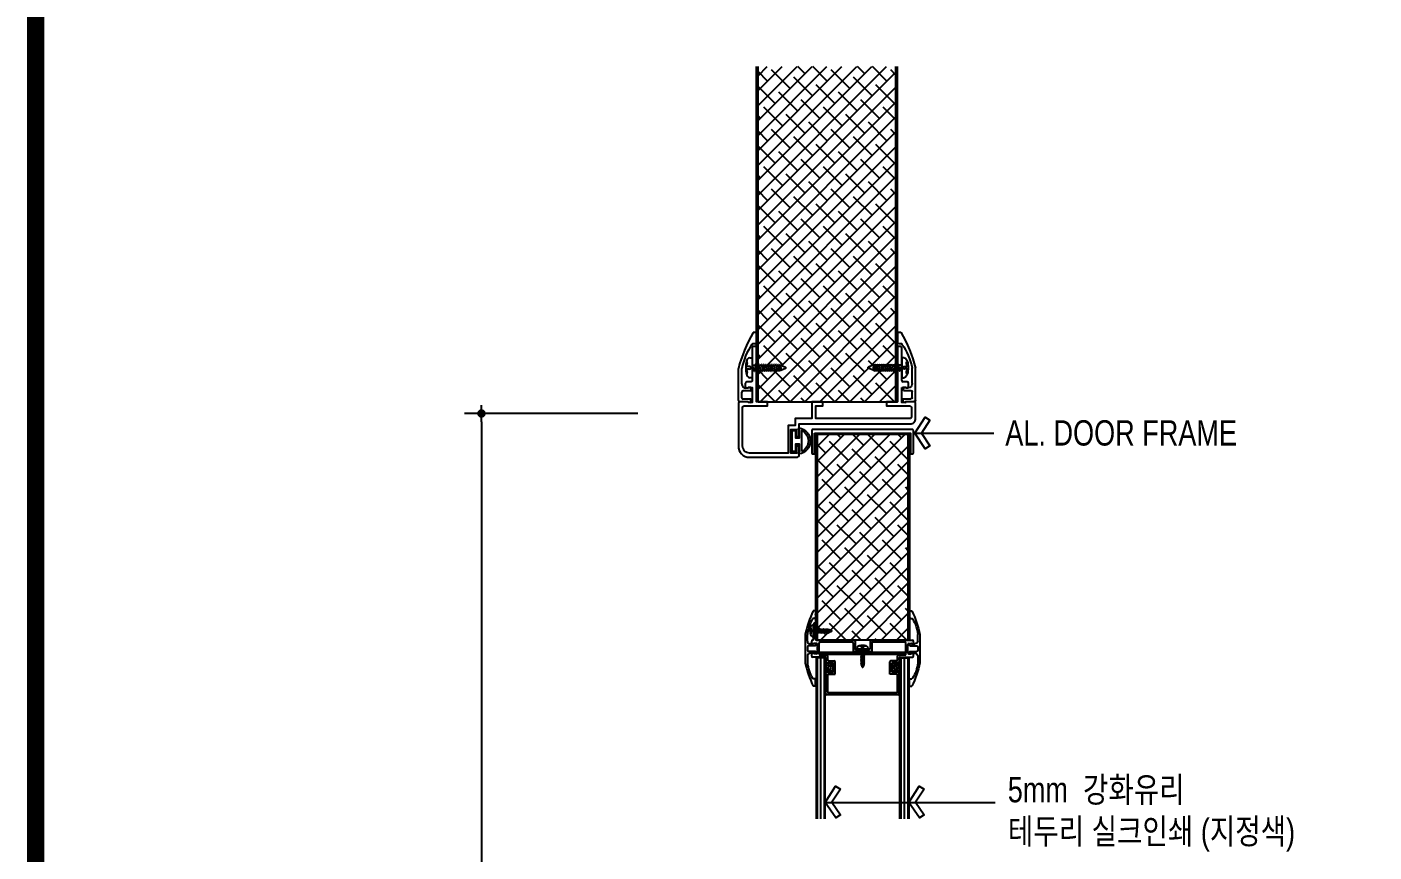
# Model space of a CAD drawing. Header units: millimetres. Extents: x 761574 to 813627, y -447408 to -384263.
# Drawn here: x 811128.8 to 811607.8, y -385437.9 to -385144.6 of the extents above; entities that cross this region are included whole.
import ezdxf

# ---------------------------------------------------------------- set-up
doc = ezdxf.new("R2010")
doc.units = ezdxf.units.MM
doc.header["$LTSCALE"] = 500
doc.header["$PDMODE"] = 2
doc.linetypes.add('CENTER', pattern=[2, 1.25, -0.25, 0.25, -0.25])
doc.layers.get('Defpoints').update_dxf_attribs({"color": 8})
for name, color, linetype in [('5', 5, 'Continuous'), ('50t URETHANE PANEL', 3, 'Continuous'), ('ACCY', 5, 'Continuous'), ('DIM', 7, 'Continuous'), ('DM', 4, 'Continuous'), ('FORM', 7, 'Continuous'), ('TEXT', 7, 'Continuous'), ('TEXT1', 2, 'Continuous'), ('WID', 4, 'Continuous'), ('천정 PANNEL', 2, 'Continuous'), ('크린판넬', 4, 'Continuous')]:
    doc.layers.add(name, color=color, linetype=linetype)
doc.styles.add('글씨1', font='stylu.ttf')
doc.styles.add('돋움', font='')
doc.styles.get('돋움').set_extended_font_data('DotumChe')
doc.dimstyles.new('DIM270', dxfattribs={"dimscale": 3, "dimtxt": 3, "dimasz": 1, "dimexe": 2, "dimexo": 3, "dimgap": 1, "dimtad": 1, "dimtoh": 1, "dimdec": 0, "dimzin": 9, "dimdsep": 46, "dimtxsty": '돋움', "dimblk": 'dots', "dimcen": 0, "dimclrt": 3, "dimadec": 0, "dimazin": 0, "dimtm": 1e-09, "dimtfac": 1, "dimtdec": 0, "dimtix": 1, "dimtmove": 2, "dimatfit": 3, "dimldrblk": 'dots', "dimfxl": 0, "dimtolj": 1, "dimtzin": 0, "dimarcsym": 0})

# ---------------------------------------------------------------- blocks, each defined once
blk = doc.blocks.new('form')
at = {"layer": 'FORM', "color": 2, "const_width": 1.94}
blk.add_lwpolyline([(12.48, 6.47), (12.48, 555.28), (781.78, 555.28), (781.78, 6.47)], close=True, dxfattribs=at)
blk = doc.blocks.new('dots')
blk.add_line((-1, 0), (1, 0))
at = {"const_width": 0.5}
blk.add_lwpolyline([(-0.25, 0, 1), (0.25, 0, 1)], format="xyb", close=True, dxfattribs=at)
blk = doc.blocks.new('*D29')
at = {"layer": 'Defpoints', "color": 0}
for p in [(811355.06, -385282.04), (811290.42, -385895.68), (811359.48, -385895.68)]:
    blk.add_point(p, dxfattribs=at)
at = {"layer": 'DIM', "color": 0, "lineweight": -2}
for p, q in [((811346.06, -385282.04), (811284.42, -385282.04)), ((811290.42, -385285.04), (811290.42, -385892.68)), ((811350.48, -385895.68), (811284.42, -385895.68))]:
    blk.add_line(p, q, dxfattribs=at)
at = {"layer": 'DIM', "color": 0, "lineweight": -2, "xscale": 3, "yscale": 3, "zscale": 3}
for p, rotation in [((811290.42, -385282.04), 90), ((811290.42, -385895.68), 270)]:
    blk.add_blockref('dots', p, dxfattribs=dict(at, rotation=rotation))
at = {"layer": 'DIM', "color": 3, "insert": (811282.07, -385588.86), "char_height": 9, "attachment_point": 5, "rotation": 90, "style": '돋움'}
blk.add_mtext('\\A1;2,200', dxfattribs=at)
blk = doc.blocks.new('fs')
at = {"layer": 'ACCY'}
for p, q in [((233706.63, -377480.17), (233707.75, -377480.17)), ((233707.75, -377480.17), (233707.75, -377489.17)), ((233707.75, -377483.54), (233708.97, -377483.54)), ((233707.75, -377485.8), (233708.51, -377485.8)), ((233708.88, -377485.8), (233709.44, -377485.8)), ((233709.34, -377483.54), (233709.9, -377483.54)), ((233709.81, -377485.8), (233710.37, -377485.8)), ((233710.27, -377483.54), (233710.83, -377483.54)), ((233710.74, -377485.8), (233711.3, -377485.8)), ((233711.2, -377483.54), (233711.76, -377483.54)), ((233711.67, -377485.8), (233712.31, -377485.8)), ((233712.22, -377483.54), (233712.77, -377483.54)), ((233712.69, -377485.8), (233713.24, -377485.8)), ((233713.15, -377483.54), (233713.7, -377483.54)), ((233713.62, -377485.8), (233714.17, -377485.8)), ((233714.08, -377483.54), (233714.63, -377483.54)), ((233714.55, -377485.8), (233715.1, -377485.8)), ((233715.01, -377483.54), (233715.56, -377483.54)), ((233715.48, -377485.8), (233716.03, -377485.8)), ((233715.94, -377483.54), (233716.49, -377483.54)), ((233716.41, -377485.8), (233716.96, -377485.8)), ((233716.87, -377483.54), (233717.42, -377483.54)), ((233717.34, -377485.8), (233717.89, -377485.8)), ((233717.8, -377483.54), (233718.35, -377483.54)), ((233718.27, -377485.8), (233718.82, -377485.8)), ((233718.73, -377483.54), (233719.28, -377483.54)), ((233719.19, -377485.8), (233719.75, -377485.8)), ((233719.66, -377483.54), (233720.21, -377483.54)), ((233720.12, -377485.8), (233720.68, -377485.8)), ((233720.59, -377483.54), (233720.68, -377483.54)), ((233720.68, -377483.54), (233722.83, -377484.39)), ((233720.68, -377485.8), (233722.83, -377484.95)), ((233707.75, -377489.17), (233706.63, -377489.17))]:
    blk.add_line(p, q, dxfattribs=at)
at = {"layer": 'ACCY', "color": 9, "linetype": 'Continuous'}
for p, q in [((233708.43, -377484.63), (233708.51, -377485.8)), ((233708.51, -377484.62), (233708.88, -377485.8)), ((233709.09, -377483.16), (233709.58, -377486.16)), ((233710.02, -377483.16), (233710.51, -377486.16)), ((233710.95, -377483.16), (233711.44, -377486.16)), ((233711.99, -377483.17), (233712.49, -377486.18)), ((233712.92, -377483.17), (233713.42, -377486.18)), ((233713.85, -377483.17), (233714.35, -377486.18)), ((233714.78, -377483.17), (233715.28, -377486.18)), ((233715.71, -377483.17), (233716.21, -377486.18)), ((233716.64, -377483.17), (233717.14, -377486.18)), ((233717.57, -377483.17), (233718.07, -377486.18)), ((233718.5, -377483.17), (233718.99, -377486.18)), ((233719.43, -377483.17), (233719.92, -377486.18)), ((233720.36, -377483.17), (233720.78, -377485.76))]:
    blk.add_line(p, q, dxfattribs=at)
at = {"layer": 'ACCY', "linetype": 'Continuous'}
for p, q in [((233708.65, -377486.16), (233708.51, -377485.8)), ((233708.73, -377486.17), (233708.88, -377485.8)), ((233709.12, -377483.17), (233708.97, -377483.54)), ((233709.2, -377483.18), (233709.34, -377483.54)), ((233709.58, -377486.16), (233709.44, -377485.8)), ((233709.66, -377486.17), (233709.81, -377485.8)), ((233710.05, -377483.17), (233709.9, -377483.54)), ((233710.13, -377483.18), (233710.27, -377483.54)), ((233710.51, -377486.16), (233710.37, -377485.8)), ((233710.59, -377486.17), (233710.74, -377485.8)), ((233710.98, -377483.17), (233710.83, -377483.54)), ((233711.06, -377483.18), (233711.2, -377483.54)), ((233711.44, -377486.16), (233711.3, -377485.8)), ((233711.52, -377486.17), (233711.67, -377485.8)), ((233711.99, -377483.17), (233711.84, -377483.54)), ((233712.07, -377483.18), (233712.22, -377483.54)), ((233712.46, -377486.16), (233712.31, -377485.8)), ((233712.54, -377486.17), (233712.69, -377485.8)), ((233712.92, -377483.17), (233712.77, -377483.54)), ((233713, -377483.18), (233713.15, -377483.54)), ((233713.39, -377486.16), (233713.24, -377485.8)), ((233713.47, -377486.17), (233713.62, -377485.8)), ((233713.85, -377483.17), (233713.7, -377483.54)), ((233713.93, -377483.18), (233714.08, -377483.54)), ((233714.32, -377486.16), (233714.17, -377485.8)), ((233714.4, -377486.17), (233714.55, -377485.8)), ((233714.78, -377483.17), (233714.63, -377483.54)), ((233714.86, -377483.18), (233715.01, -377483.54)), ((233715.25, -377486.16), (233715.1, -377485.8)), ((233715.33, -377486.17), (233715.48, -377485.8)), ((233715.71, -377483.17), (233715.56, -377483.54)), ((233715.79, -377483.18), (233715.94, -377483.54)), ((233716.18, -377486.16), (233716.03, -377485.8)), ((233716.26, -377486.17), (233716.41, -377485.8)), ((233716.64, -377483.17), (233716.49, -377483.54)), ((233716.72, -377483.18), (233716.87, -377483.54)), ((233717.11, -377486.16), (233716.96, -377485.8)), ((233717.19, -377486.17), (233717.34, -377485.8)), ((233717.57, -377483.17), (233717.42, -377483.54)), ((233717.65, -377483.18), (233717.8, -377483.54)), ((233718.04, -377486.16), (233717.89, -377485.8)), ((233718.12, -377486.17), (233718.27, -377485.8)), ((233718.5, -377483.17), (233718.35, -377483.54)), ((233718.58, -377483.18), (233718.73, -377483.54)), ((233718.96, -377486.16), (233718.82, -377485.8)), ((233719.04, -377486.17), (233719.19, -377485.8)), ((233719.43, -377483.17), (233719.28, -377483.54)), ((233719.51, -377483.18), (233719.66, -377483.54)), ((233719.89, -377486.16), (233719.75, -377485.8)), ((233719.97, -377486.17), (233720.12, -377485.8)), ((233720.36, -377483.17), (233720.21, -377483.54)), ((233720.44, -377483.18), (233720.59, -377483.54))]:
    blk.add_line(p, q, dxfattribs=at)
at = {"layer": 'ACCY'}
blk.add_lwpolyline([(233705.21, -377487.55), (233705.44, -377487.3), (233705.55, -377487.01), (233705.57, -377486.71), (233705.53, -377486.4), (233705.46, -377486.1), (233705.38, -377485.82), (233705.33, -377485.59), (233705.32, -377485.41), (233705.39, -377485.3), (233705.52, -377485.24), (233705.7, -377485.22), (233705.92, -377485.23), (233706.15, -377485.25), (233706.38, -377485.26), (233706.61, -377485.25), (233706.8, -377485.2), (233706.95, -377485.11), (233707.06, -377484.99), (233707.13, -377484.83), (233707.15, -377484.67), (233707.13, -377484.51), (233707.06, -377484.35), (233706.95, -377484.23), (233706.8, -377484.14), (233706.61, -377484.09), (233706.38, -377484.08), (233706.15, -377484.09), (233705.92, -377484.11), (233705.7, -377484.12), (233705.52, -377484.1), (233705.39, -377484.04), (233705.32, -377483.93), (233705.33, -377483.75), (233705.38, -377483.52), (233705.46, -377483.24), (233705.53, -377482.94), (233705.57, -377482.63), (233705.55, -377482.33), (233705.44, -377482.04), (233705.21, -377481.79)], dxfattribs=at)
for centre, radius, start, end in [((233707.26, -377482.15), 2.08, 107.62742, 169.88802), ((233715.41, -377484.67), 10.59, 164.20502, 195.79498), ((233707.26, -377487.19), 2.08, 190.11197, 252.37259)]:
    blk.add_arc(centre, radius, start, end, dxfattribs=at)
at = {"layer": 'ACCY', "color": 9, "linetype": 'Continuous'}
blk.add_arc((233708.47, -377484.65), 0.0454, 40.72712, 159.31493, dxfattribs=at)
at = {"layer": 'ACCY', "linetype": 'Continuous'}
for centre, radius, start, end in [((233708.7, -377486.11), 0.0698, 229.86612, 299.92465), ((233709.15, -377483.23), 0.0698, 49.86612, 119.92465), ((233709.63, -377486.11), 0.0698, 229.86612, 299.92465), ((233710.08, -377483.23), 0.0698, 49.86612, 119.92465), ((233710.56, -377486.11), 0.0698, 229.86612, 299.92465), ((233711.01, -377483.23), 0.0698, 49.86612, 119.92465), ((233711.49, -377486.11), 0.0698, 229.86612, 299.92465), ((233712.03, -377483.23), 0.0698, 49.86612, 119.92465), ((233712.5, -377486.11), 0.0698, 229.86612, 299.92465), ((233712.96, -377483.23), 0.0698, 49.86612, 119.92465), ((233713.43, -377486.11), 0.0698, 229.86612, 299.92465), ((233713.89, -377483.23), 0.0698, 49.86612, 119.92465), ((233714.36, -377486.11), 0.0698, 229.86612, 299.92465), ((233714.82, -377483.23), 0.0698, 49.86612, 119.92465), ((233715.29, -377486.11), 0.0698, 229.86612, 299.92465), ((233715.75, -377483.23), 0.0698, 49.86612, 119.92465), ((233716.22, -377486.11), 0.0698, 229.86612, 299.92465), ((233716.68, -377483.23), 0.0698, 49.86612, 119.92465), ((233717.15, -377486.11), 0.0698, 229.86612, 299.92465), ((233717.61, -377483.23), 0.0698, 49.86612, 119.92465), ((233718.08, -377486.11), 0.0698, 229.86612, 299.92465), ((233718.53, -377483.23), 0.0698, 49.86612, 119.92465), ((233719.01, -377486.11), 0.0698, 229.86612, 299.92465), ((233719.46, -377483.23), 0.0698, 49.86612, 119.92465), ((233719.94, -377486.11), 0.0698, 229.86612, 299.92465), ((233720.39, -377483.23), 0.0698, 49.86612, 119.92465), ((233722.63, -377484.67), 0.347, 305.16271, 54.83729)]:
    blk.add_arc(centre, radius, start, end, dxfattribs=at)
blk = doc.blocks.new('fw-3')
at = {"layer": 'WID', "color": 6, "ltscale": 0.5}
for p, q in [((1126.42, 751.94), (1126.42, 750.75)), ((1126.42, 751.94), (1129.92, 751.94)), ((1130.42, 751.44), (1130.42, 750.76)), ((1146.22, 749.74), (1146.22, 749.14)), ((1146.42, 749.94), (1147.22, 749.94)), ((1147.42, 749.74), (1147.42, 747.13)), ((1150.42, 749.74), (1150.42, 747.13)), ((1151.42, 749.94), (1150.62, 749.94)), ((1151.62, 749.74), (1151.62, 749.14)), ((1144.92, 746.63), (1139.39, 746.63)), ((1150.92, 745.43), (1139.42, 745.43)), ((1146.42, 748.94), (1146.42, 748.13)), ((1146.42, 748.94), (1146.42, 748.94)), ((1149.92, 746.63), (1147.92, 746.63)), ((1151.42, 748.94), (1151.42, 745.93))]:
    blk.add_line(p, q, dxfattribs=at)
for centre, radius, start, end in [((1152.27, 795.39), 51.59, 239.9327, 255.5809), ((1129.92, 751.44), 0.5, 360, 90), ((1130.92, 750.76), 0.5, 180, 239.2854), ((1144.13, 769.96), 23.8, 235.5548, 258.5119), ((1146.42, 749.74), 0.2, 90, 180), ((1147.22, 749.74), 0.2, 0, 90), ((1150.62, 749.74), 0.2, 90, 180), ((1151.42, 749.74), 0.2, 360, 90), ((1144.92, 748.13), 1.5, 270, 360), ((1146.42, 749.14), 0.2, 180, 270), ((1147.92, 747.13), 0.5, 180, 270), ((1149.92, 747.13), 0.5, 270, 0), ((1150.92, 745.93), 0.5, 270, 0), ((1151.42, 749.14), 0.2, 270, 0)]:
    blk.add_arc(centre, radius, start, end, dxfattribs=at)
blk = doc.blocks.new('fw11')
at = {"layer": 'WID', "color": 0, "ltscale": 0.5}
for p, q in [((238177.95, -382866.79), (238176.76, -382866.79)), ((238177.45, -382870.79), (238176.77, -382870.79)), ((238177.95, -382866.79), (238177.95, -382870.29)), ((238172.45, -382879.29), (238172.45, -382894.29)), ((238173.65, -382882.79), (238173.65, -382879.26)), ((238173.65, -382885.79), (238173.65, -382887.79)), ((238177.75, -382885.29), (238174.15, -382885.29)), ((238176.95, -382884.29), (238175.15, -382884.29)), ((238177.75, -382884.09), (238177.15, -382884.09)), ((238177.95, -382884.29), (238177.95, -382885.09)), ((238173.65, -382890.79), (238173.65, -382894.33)), ((238177.75, -382888.29), (238174.15, -382888.29)), ((238176.95, -382889.29), (238175.15, -382889.29)), ((238176.95, -382889.29), (238175.45, -382889.29)), ((238177.75, -382889.49), (238177.15, -382889.49)), ((238177.95, -382889.29), (238177.95, -382888.49)), ((238177.95, -382906.79), (238176.76, -382906.79)), ((238177.45, -382902.79), (238176.77, -382902.79)), ((238177.95, -382906.79), (238177.95, -382903.29))]:
    blk.add_line(p, q, dxfattribs=at)
for centre, radius, start, end in [((238228.22, -382891.56), 57.1, 154.29883, 167.59836), ((238193.45, -382881.2), 19.9, 149.28544, 174.40146), ((238176.77, -382871.29), 0.5, 90, 149.28544), ((238177.45, -382870.29), 0.5, 270, 0), ((238177.93, -382868.77), 0.02, 270, 0), ((238175.15, -382882.79), 1.5, 180, 270), ((238174.15, -382885.79), 0.5, 90, 180), ((238177.15, -382884.29), 0.2, 90, 180), ((238177.15, -382884.29), 0.2, 90, 180), ((238177.75, -382884.29), 0.2, 0, 90), ((238177.75, -382885.09), 0.2, 270, 0), ((238174.15, -382887.79), 0.5, 180, 270), ((238175.15, -382890.79), 1.5, 90, 180), ((238177.15, -382889.29), 0.2, 180, 270), ((238177.75, -382888.49), 0.2, 0, 90), ((238177.75, -382889.29), 0.2, 270, 0), ((238228.22, -382882.03), 57.1, 192.40164, 205.70117), ((238193.45, -382892.39), 19.9, 185.59854, 210.71456), ((238176.77, -382902.29), 0.5, 210.71456, 270), ((238177.45, -382903.29), 0.5, 0, 90), ((238177.93, -382904.81), 0.02, 0, 90)]:
    blk.add_arc(centre, radius, start, end, dxfattribs=at)
blk = doc.blocks.new('nsf50')
at = {"layer": 'WID', "color": 0, "ltscale": 0.5}
for p, q in [((2786.78, 1064.44), (2786.78, 1067.69)), ((2787.28, 1068.19), (2787.28, 1068.19)), ((2787.78, 1068.19), (2787.28, 1068.19)), ((2787.78, 1059.69), (2787.78, 1068.19)), ((2786.28, 1059.19), (2786.28, 1059.19)), ((2787.03, 1064.19), (2786.78, 1064.44)), ((2787.03, 1064.19), (2786.78, 1063.94)), ((2786.78, 1059.69), (2786.78, 1063.94)), ((2788.28, 1059.19), (2808.28, 1059.19)), ((2817.28, 1059.19), (2839.28, 1059.19)), ((2839.28, 1059.19), (2839.28, 1059.19)), ((2785.78, 1057.69), (2785.78, 1058.69)), ((2786.78, 1057.19), (2786.28, 1057.19)), ((2786.78, 1052.19), (2786.28, 1052.19)), ((2788.28, 1057.39), (2786.98, 1057.39)), ((2788.28, 1051.99), (2786.98, 1051.99)), ((2788.78, 1052.49), (2788.78, 1056.89)), ((2789.78, 1057.39), (2789.78, 1057.69)), ((2789.78, 1051.99), (2789.78, 1057.39)), ((2789.78, 1051.99), (2789.78, 1051.69)), ((2790.28, 1058.19), (2807.28, 1058.19)), ((2807.78, 1057.69), (2807.78, 1053.19)), ((2807.78, 1053.19), (2817.78, 1053.19)), ((2808.78, 1058.69), (2808.78, 1054.69)), ((2809.28, 1054.19), (2812.55, 1054.19)), ((2812.8, 1053.94), (2812.55, 1054.19)), ((2812.8, 1053.94), (2813.05, 1054.19)), ((2813.05, 1054.19), (2816.28, 1054.19)), ((2816.78, 1058.69), (2816.78, 1054.69)), ((2817.78, 1057.69), (2817.78, 1053.19)), ((2818.28, 1058.19), (2835.28, 1058.19)), ((2835.78, 1057.39), (2835.78, 1057.69)), ((2835.78, 1051.99), (2835.78, 1057.39)), ((2835.78, 1051.99), (2835.78, 1051.69)), ((2836.78, 1052.49), (2836.78, 1056.89)), ((2837.28, 1057.39), (2838.58, 1057.39)), ((2837.28, 1051.99), (2838.58, 1051.99)), ((2838.78, 1057.19), (2839.28, 1057.19)), ((2838.78, 1052.19), (2839.28, 1052.19)), ((2839.78, 1057.69), (2839.78, 1058.69)), ((2785.78, 1050.69), (2785.78, 1051.69)), ((2785.78, 1050.69), (2785.78, 1051.69)), ((2792.78, 1050.19), (2786.28, 1050.19)), ((2791.78, 1050.19), (2786.28, 1050.19)), ((2790.28, 1051.19), (2793.78, 1051.19)), ((2793.28, 1049.69), (2793.28, 1047.69)), ((2793.78, 1047.19), (2797.28, 1047.19)), ((2794.28, 1048.69), (2794.28, 1050.69)), ((2794.78, 1048.19), (2797.78, 1048.19)), ((2797.28, 1042.19), (2797.28, 1047.19)), ((2798.28, 1041.19), (2798.28, 1047.69)), ((2827.28, 1041.19), (2827.28, 1047.69)), ((2830.78, 1048.19), (2827.78, 1048.19)), ((2828.28, 1042.19), (2828.28, 1047.19)), ((2831.78, 1047.19), (2828.28, 1047.19)), ((2831.28, 1048.69), (2831.28, 1050.69)), ((2835.28, 1051.19), (2831.78, 1051.19)), ((2832.28, 1049.69), (2832.28, 1047.69)), ((2832.78, 1050.19), (2839.28, 1050.19)), ((2833.78, 1050.19), (2839.28, 1050.19)), ((2839.78, 1050.69), (2839.78, 1051.69)), ((2839.78, 1050.69), (2839.78, 1051.69)), ((2793.28, 1030.69), (2793.28, 1041.69)), ((2793.78, 1042.19), (2797.28, 1042.19)), ((2794.28, 1031.69), (2794.28, 1041.19)), ((2794.28, 1041.19), (2798.28, 1041.19)), ((2831.28, 1041.19), (2827.28, 1041.19)), ((2831.78, 1042.19), (2828.28, 1042.19)), ((2831.28, 1031.69), (2831.28, 1041.19)), ((2832.28, 1030.69), (2832.28, 1041.69)), ((2830.78, 1031.19), (2794.78, 1031.19)), ((2831.78, 1030.19), (2793.78, 1030.19))]:
    blk.add_line(p, q, dxfattribs=at)
for centre, radius, start, end in [((2787.28, 1067.69), 0.5, 90, 180), ((2786.28, 1058.69), 0.5, 90, 180), ((2786.28, 1059.69), 0.5, 270, 0), ((2788.28, 1059.69), 0.5, 180, 270), ((2808.28, 1058.69), 0.5, 0, 90), ((2817.28, 1058.69), 0.5, 90, 180), ((2839.28, 1058.69), 0.5, 0, 90), ((2786.28, 1057.69), 0.5, 180, 270), ((2786.28, 1051.69), 0.5, 90, 180), ((2786.28, 1051.69), 0.5, 90, 180), ((2786.98, 1057.19), 0.2, 90, 180), ((2786.98, 1052.19), 0.2, 180, 270), ((2788.28, 1056.89), 0.5, 0, 90), ((2788.28, 1052.49), 0.5, 270.00001, 0), ((2790.28, 1057.69), 0.5, 90, 180), ((2807.28, 1057.69), 0.5, 0, 90), ((2809.28, 1054.69), 0.5, 180, 270), ((2816.28, 1054.69), 0.5, 270, 0), ((2818.28, 1057.69), 0.5, 90, 180), ((2835.28, 1057.69), 0.5, 0, 90), ((2837.28, 1056.89), 0.5, 90, 180), ((2837.28, 1052.49), 0.5, 180, 269.99999), ((2838.58, 1057.19), 0.2, 0, 90), ((2838.58, 1052.19), 0.2, 270, 0), ((2839.28, 1057.69), 0.5, 270, 0), ((2839.28, 1051.69), 0.5, 0, 90), ((2839.28, 1051.69), 0.5, 0, 90), ((2786.28, 1050.69), 0.5, 180, 270), ((2786.28, 1050.69), 0.5, 180, 270), ((2790.28, 1051.69), 0.5, 180, 270), ((2792.78, 1049.69), 0.5, 0, 90), ((2793.78, 1047.69), 0.5, 180, 270), ((2793.78, 1050.69), 0.5, 0, 90), ((2794.78, 1048.69), 0.5, 180, 270), ((2797.78, 1047.69), 0.5, 0, 90), ((2827.78, 1047.69), 0.5, 90, 180), ((2830.78, 1048.69), 0.5, 270, 0), ((2831.78, 1050.69), 0.5, 90, 180), ((2831.78, 1047.69), 0.5, 270, 0), ((2832.78, 1049.69), 0.5, 90, 180), ((2835.28, 1051.69), 0.5, 270, 0), ((2839.28, 1050.69), 0.5, 270, 0), ((2839.28, 1050.69), 0.5, 270, 0), ((2793.78, 1041.69), 0.5, 90, 180), ((2831.78, 1041.69), 0.5, 0, 90), ((2793.78, 1030.69), 0.5, 180, 270), ((2794.78, 1031.69), 0.5, 180, 270), ((2830.78, 1031.69), 0.5, 270, 0), ((2831.78, 1030.69), 0.5, 270, 0)]:
    blk.add_arc(centre, radius, start, end, dxfattribs=at)

msp = doc.modelspace()

# ---------------------------------------------------------------- hatches: boundary and pattern name
h = msp.add_hatch()
h.set_pattern_fill('AR-SAND', color=9, scale=0.013387, style=0)
h.set_pattern_definition([(37.5, (809385.5497, -386002.56644), (-0.02142039, 0.65520102), [0, -0.51686385, 0, -0.57807141, 0, -0.55256826]), (7.5, (809385.5497, -386002.5664), (0.60179842, 0.9596482), [0, -0.27883445, 0, -0.46585755, 0, -0.17852205]), (327.5, (809385.1314, -386002.56644), (1.0589395, 0.00192403), [0, -0.170021, 0, -0.61207561, 0, -0.79909872]), (317.5, (809385.1314, -386002.5664), (1.02220972, 0.2984462), [0, -0.0850105, 0, -0.40124957, 0, -0.45905671])])
h.paths.add_polyline_path([(811440.98, -385366.93), (811410.85, -385366.93), (811410.85, -385367.6), (811440.98, -385367.6)])
h = msp.add_hatch()
h.set_pattern_fill('AR-SAND', color=256, scale=0.013387, style=0)
h.set_pattern_definition([(322.5, (809344.1913, -384732.0046), (-0.02142039, -0.65520102), [0, -0.51686385, 0, -0.57807141, 0, -0.55256826]), (352.5, (809344.1913, -384732.0046), (0.60179842, -0.9596482), [0, -0.27883445, 0, -0.46585755, 0, -0.17852205]), (32.5, (809343.77305, -384732.0046), (1.0589395, -0.00192403), [0, -0.170021, 0, -0.61207561, 0, -0.79909872]), (42.5, (809343.7731, -384732.0046), (1.02220972, -0.2984462), [0, -0.0850105, 0, -0.40124957, 0, -0.45905671])])
h.paths.add_polyline_path([(811412.9, -385373.82), (811415.42, -385373.82), (811415.42, -385370.74), (811412.9, -385370.74)])
h = msp.add_hatch()
h.set_pattern_fill('AR-SAND', color=256, scale=0.013387, style=0)
h.set_pattern_definition([(217.5, (813507.6404, -384732.0046), (0.02142039, -0.65520102), [0, -0.51686385, 0, -0.57807141, 0, -0.55256826]), (187.5, (813507.6404, -384732.0046), (-0.60179842, -0.9596482), [0, -0.27883445, 0, -0.46585755, 0, -0.17852205]), (147.5, (813508.05865, -384732.0046), (-1.0589395, -0.00192403), [0, -0.170021, 0, -0.61207561, 0, -0.79909872]), (137.5, (813508.05865, -384732.0046), (-1.02220972, -0.2984462), [0, -0.0850105, 0, -0.40124957, 0, -0.45905671])])
h.paths.add_polyline_path([(811438.94, -385370.74), (811436.42, -385370.74), (811436.42, -385373.82), (811438.94, -385373.82)])
at = {"layer": 'DM'}
h = msp.add_hatch(dxfattribs=at)
h.set_pattern_fill('ANSI38', color=33, scale=30, style=0)
h.set_pattern_definition([(45, (-1551626.11, -453337.807), (-2.6516504305, 2.6516504305), []), (135, (-1551626.11, -453337.807), (-7.9549512915, 2.6516504305), [9.375000004, -5.625000002])])
h.paths.add_polyline_path([(811388.76, -385158.69), (811437.76, -385158.69), (811437.76, -385277.9), (811388.76, -385277.9)])
h = msp.add_hatch(dxfattribs=at)
h.set_pattern_fill('ANSI38', color=33, scale=1.2, style=0)
h.paths.add_polyline_path([(811409.78, -385289.39), (811442.05, -385289.39), (811442.05, -385362.58), (811409.78, -385362.58)])

# ---------------------------------------------------------------- linework, layer by layer
for p, q in [((811388.16, -385277.9), (811388.16, -385158.69)), ((811388.76, -385277.9), (811388.76, -385158.69)), ((811437.76, -385277.9), (811437.76, -385158.69)), ((811438.36, -385277.9), (811438.36, -385158.69)), ((811409.18, -385289.39), (811409.18, -385362.58)), ((811409.78, -385289.39), (811409.78, -385362.58)), ((811442.05, -385289.39), (811442.05, -385362.58)), ((811442.65, -385289.39), (811442.65, -385362.58)), ((811410.85, -385367.6), (811410.85, -385366.93)), ((811440.98, -385367.6), (811440.98, -385366.93))]:
    msp.add_line(p, q)
at = {"color": 161}
for p, q in [((811439.84, -385272.78), (811441.12, -385272.78)), ((811441.81, -385270.81), (811440.33, -385270.81)), ((811441.31, -385272.97), (811441.81, -385272.97)), ((811442.3, -385272.48), (811442.3, -385271.3))]:
    msp.add_line(p, q, dxfattribs=at)
at = {"color": 9}
for p, q in [((811410.85, -385366.93), (811440.98, -385366.93)), ((811410.85, -385367.6), (811440.98, -385367.6))]:
    msp.add_line(p, q, dxfattribs=at)
at = {"color": 161}
msp.add_lwpolyline([(811439.84, -385270.32), (811439.84, -385266.38), (811439.34, -385265.89), (811439.84, -385265.4), (811439.84, -385258.7, 0.414214), (811439.34, -385258.21), (811438.36, -385258.21), (811438.36, -385277.9), (811434.42, -385277.9), (811434.42, -385279.37), (811442.79, -385279.37, -0.414214), (811443.28, -385279.86), (811443.28, -385283.31, -0.414214), (811442.79, -385283.8), (811409.32, -385283.8), (811409.32, -385279.37), (811411.78, -385279.37), (811411.78, -385277.9), (811407.85, -385277.9), (811407.85, -385283.8), (811401.94, -385283.8), (811401.94, -385286.26), (811399.48, -385286.26), (811399.48, -385296.11), (811385.7, -385296.11, -0.414214), (811383.24, -385293.64), (811383.24, -385279.86, -0.414214), (811383.73, -385279.37), (811392.1, -385279.37), (811392.1, -385277.9), (811388.16, -385277.9), (811388.16, -385258.21), (811387.18, -385258.21, 0.414214), (811386.68, -385258.7), (811386.68, -385265.4), (811387.18, -385265.89), (811386.68, -385266.38), (811386.68, -385270.32, -0.414214), (811386.19, -385270.81), (811384.71, -385270.81, 0.414214), (811384.22, -385271.3), (811384.22, -385272.48, 0.414214), (811384.71, -385272.97), (811385.21, -385272.97, -0.414214), (811385.4, -385272.78), (811386.68, -385272.78), (811386.68, -385278.09), (811385.4, -385278.09, -0.414214), (811385.21, -385277.9), (811382.25, -385277.9, 0.414214), (811381.76, -385278.39), (811381.76, -385293.64, 0.414214), (811385.7, -385297.58), (811402.43, -385297.58, 0.414214), (811403.42, -385296.6), (811403.42, -385293.64), (811402.43, -385293.64), (811402.43, -385296.11), (811400.46, -385296.11), (811400.46, -385287.74), (811402.43, -385287.74), (811402.43, -385290.2), (811403.42, -385290.2), (811403.42, -385285.77), (811442.79, -385285.77, 0.414214), (811444.76, -385283.8), (811444.76, -385278.39, 0.414214), (811444.27, -385277.9), (811441.31, -385277.9, -0.414214), (811441.12, -385278.09), (811439.84, -385278.09), (811439.84, -385272.78)], format="xyb", dxfattribs=at)
at = {"linetype": 'Continuous', "ltscale": 0.1}
msp.add_lwpolyline([(811408.85, -385289.06), (811442.98, -385289.06), (811442.98, -385296.42), (811443.65, -385296.42, 0.414214), (811443.99, -385296.08), (811443.99, -385288.05, 0.414214), (811443.65, -385287.72), (811408.18, -385287.72, 0.414214), (811407.84, -385288.05), (811407.84, -385296.08, 0.414214), (811408.18, -385296.42), (811408.85, -385296.42)], format="xyb", close=True, dxfattribs=at)
for points in [[(811412.9, -385373.82), (811415.42, -385373.82), (811415.42, -385370.74), (811412.9, -385370.74)], [(811438.94, -385373.82), (811436.42, -385373.82), (811436.42, -385370.74), (811438.94, -385370.74)]]:
    msp.add_lwpolyline(points, close=True)
at = {"color": 161}
for centre, radius, start, end in [((811440.33, -385270.32), 0.492, 180, 270), ((811441.12, -385272.97), 0.197, 0, 90), ((811441.81, -385271.3), 0.492, 0, 90), ((811441.81, -385272.48), 0.492, 270, 0), ((811385.4, -385277.9), 0.197, 180, 270), ((811441.12, -385277.9), 0.197, 270, 0)]:
    msp.add_arc(centre, radius, start, end, dxfattribs=at)
at = {"layer": '5', "linetype": 'CENTER'}
for p, q in [((811409.77, -385368.94), (811409.77, -385426.1)), ((811412.29, -385368.94), (811412.29, -385426.1)), ((811439.52, -385368.94), (811439.52, -385426.1)), ((811442.04, -385368.94), (811442.04, -385426.1))]:
    msp.add_line(p, q, dxfattribs=at)
at = {"layer": '50t URETHANE PANEL', "color": 0}
msp.add_lwpolyline([(811403.31, -385295.85), (811403.52, -385295.57), (811403.52, -385292.94), (811402.04, -385292.94), (811402.04, -385295.54), (811400.86, -385295.54), (811400.86, -385288.06), (811402.04, -385288.06), (811402.04, -385290.67), (811403.52, -385290.67), (811403.52, -385288.04), (811403.31, -385287.76, -0.832268), (811403.39, -385287.18, -0.85796), (811403.39, -385296.42, -0.832268), (811403.31, -385295.85)], format="xyb", dxfattribs=at)
msp.add_lwpolyline([(811404.3, -385295.58), (811404.3, -385288.03, -0.626768)], format="xyb", close=True, dxfattribs=at)
at = {"layer": 'ACCY', "color": 0}
for p, q in [((811407.36, -385358.08), (811407.46, -385358.19)), ((811407.46, -385360.45), (811407.36, -385360.55)), ((811407.44, -385358.82), (811407.41, -385358.92)), ((811407.41, -385358.92), (811407.41, -385359)), ((811407.41, -385359), (811407.44, -385359.05)), ((811407.44, -385359.59), (811407.41, -385359.64)), ((811407.41, -385359.64), (811407.41, -385359.71)), ((811407.41, -385359.71), (811407.44, -385359.81)), ((811407.47, -385358.71), (811407.44, -385358.82)), ((811407.44, -385359.05), (811407.5, -385359.07)), ((811407.5, -385359.56), (811407.44, -385359.59)), ((811407.44, -385359.81), (811407.47, -385359.93)), ((811407.46, -385358.19), (811407.51, -385358.32)), ((811407.51, -385360.32), (811407.46, -385360.45)), ((811407.5, -385358.58), (811407.47, -385358.71)), ((811407.47, -385359.93), (811407.5, -385360.06)), ((811407.52, -385358.45), (811407.5, -385358.58)), ((811407.5, -385359.07), (811407.57, -385359.08)), ((811407.57, -385359.56), (811407.5, -385359.56)), ((811407.5, -385360.06), (811407.52, -385360.19)), ((811407.51, -385358.32), (811407.52, -385358.45)), ((811407.52, -385360.19), (811407.51, -385360.32)), ((811407.57, -385359.08), (811407.67, -385359.08)), ((811407.67, -385359.56), (811407.57, -385359.56)), ((811407.67, -385359.08), (811407.77, -385359.07)), ((811407.77, -385359.57), (811407.67, -385359.56)), ((811407.77, -385359.07), (811407.87, -385359.07)), ((811407.87, -385359.57), (811407.77, -385359.57)), ((811407.87, -385359.07), (811407.96, -385359.07)), ((811407.96, -385359.57), (811407.87, -385359.57)), ((811407.96, -385359.07), (811408.04, -385359.09)), ((811408.04, -385359.55), (811407.96, -385359.57)), ((811408.45, -385357.39), (811407.97, -385357.39)), ((811407.97, -385361.25), (811408.45, -385361.25)), ((811408.04, -385359.09), (811408.11, -385359.13)), ((811408.11, -385359.51), (811408.04, -385359.55)), ((811408.11, -385359.13), (811408.16, -385359.18)), ((811408.16, -385359.45), (811408.11, -385359.51)), ((811408.16, -385359.18), (811408.18, -385359.25)), ((811408.18, -385359.39), (811408.16, -385359.45)), ((811408.18, -385359.25), (811408.19, -385359.32)), ((811408.19, -385359.32), (811408.18, -385359.39)), ((811408.45, -385361.25), (811408.45, -385357.39)), ((811408.45, -385358.83), (811408.78, -385358.83)), ((811408.45, -385359.8), (811408.97, -385359.8)), ((811408.94, -385358.83), (811409.17, -385358.83)), ((811409.13, -385359.8), (811409.37, -385359.8)), ((811409.33, -385358.83), (811409.57, -385358.83)), ((811409.53, -385359.8), (811409.77, -385359.8)), ((811409.73, -385358.83), (811409.97, -385358.83)), ((811409.93, -385359.8), (811410.17, -385359.8)), ((811410.13, -385358.83), (811410.41, -385358.83)), ((811410.37, -385359.8), (811410.6, -385359.8)), ((811410.57, -385358.83), (811410.8, -385358.83)), ((811410.76, -385359.8), (811411, -385359.8)), ((811410.96, -385358.83), (811411.2, -385358.83)), ((811411.16, -385359.8), (811411.4, -385359.8)), ((811411.36, -385358.83), (811411.6, -385358.83)), ((811411.56, -385359.8), (811411.8, -385359.8)), ((811411.76, -385358.83), (811412, -385358.83)), ((811411.96, -385359.8), (811412.2, -385359.8)), ((811412.16, -385358.83), (811412.4, -385358.83)), ((811412.36, -385359.8), (811412.59, -385359.8)), ((811412.56, -385358.83), (811412.8, -385358.83)), ((811412.76, -385359.8), (811412.99, -385359.8)), ((811412.96, -385358.83), (811413.19, -385358.83)), ((811413.15, -385359.8), (811413.39, -385359.8)), ((811413.35, -385358.83), (811413.59, -385358.83)), ((811413.55, -385359.8), (811413.79, -385359.8)), ((811413.75, -385358.83), (811413.99, -385358.83)), ((811413.95, -385359.8), (811413.99, -385359.8)), ((811413.99, -385358.83), (811414.91, -385359.2)), ((811413.99, -385359.8), (811414.91, -385359.44)), ((811424, -385365.24), (811424, -385365.72)), ((811424, -385365.72), (811427.86, -385365.72)), ((811424.8, -385364.73), (811424.69, -385364.63)), ((811424.92, -385364.78), (811424.8, -385364.73)), ((811425.06, -385364.78), (811424.92, -385364.78)), ((811425.19, -385364.77), (811425.06, -385364.78)), ((811425.32, -385364.74), (811425.19, -385364.77)), ((811425.43, -385364.7), (811425.32, -385364.74)), ((811425.53, -385364.68), (811425.43, -385364.7)), ((811425.44, -385365.72), (811425.44, -385366.24)), ((811425.61, -385364.68), (811425.53, -385364.68)), ((811425.66, -385364.71), (811425.61, -385364.68)), ((811425.68, -385364.76), (811425.66, -385364.71)), ((811425.69, -385364.84), (811425.68, -385364.76)), ((811425.68, -385365.03), (811425.69, -385364.93)), ((811425.68, -385365.13), (811425.68, -385365.03)), ((811425.68, -385365.23), (811425.68, -385365.13)), ((811425.7, -385365.31), (811425.68, -385365.23)), ((811425.69, -385364.93), (811425.69, -385364.84)), ((811425.74, -385365.38), (811425.7, -385365.31)), ((811425.79, -385365.42), (811425.74, -385365.38)), ((811425.86, -385365.45), (811425.79, -385365.42)), ((811425.93, -385365.46), (811425.86, -385365.45)), ((811426, -385365.45), (811425.93, -385365.46)), ((811426.06, -385365.42), (811426, -385365.45)), ((811426.12, -385365.38), (811426.06, -385365.42)), ((811426.16, -385365.31), (811426.12, -385365.38)), ((811426.18, -385365.23), (811426.16, -385365.31)), ((811426.2, -385364.71), (811426.17, -385364.76)), ((811426.17, -385364.76), (811426.17, -385364.84)), ((811426.17, -385364.84), (811426.17, -385364.93)), ((811426.17, -385364.93), (811426.17, -385365.03)), ((811426.17, -385365.03), (811426.18, -385365.13)), ((811426.18, -385365.13), (811426.18, -385365.23)), ((811426.25, -385364.68), (811426.2, -385364.71)), ((811426.32, -385364.68), (811426.25, -385364.68)), ((811426.42, -385364.7), (811426.32, -385364.68)), ((811426.41, -385365.72), (811426.41, -385366.04)), ((811426.41, -385366.2), (811426.41, -385366.44)), ((811426.54, -385364.74), (811426.42, -385364.7)), ((811426.67, -385364.77), (811426.54, -385364.74)), ((811426.8, -385364.78), (811426.67, -385364.77)), ((811426.93, -385364.78), (811426.8, -385364.78)), ((811427.05, -385364.73), (811426.93, -385364.78)), ((811427.16, -385364.63), (811427.05, -385364.73)), ((811427.86, -385365.72), (811427.86, -385365.24)), ((811425.44, -385366.4), (811425.44, -385366.64)), ((811425.44, -385366.8), (811425.44, -385367.04)), ((811425.44, -385367.2), (811425.44, -385367.44)), ((811425.44, -385367.63), (811425.44, -385367.87)), ((811425.44, -385368.03), (811425.44, -385368.27)), ((811425.44, -385368.43), (811425.44, -385368.67)), ((811425.44, -385368.83), (811425.44, -385369.07)), ((811425.44, -385369.23), (811425.44, -385369.46)), ((811425.44, -385369.63), (811425.44, -385369.86)), ((811425.44, -385370.02), (811425.44, -385370.26)), ((811425.44, -385370.42), (811425.44, -385370.66)), ((811425.44, -385370.82), (811425.44, -385371.06)), ((811426.41, -385366.6), (811426.41, -385366.84)), ((811426.41, -385367), (811426.41, -385367.24)), ((811426.41, -385367.4), (811426.41, -385367.67)), ((811426.41, -385367.83), (811426.41, -385368.07)), ((811426.41, -385368.23), (811426.41, -385368.47)), ((811426.41, -385368.63), (811426.41, -385368.87)), ((811426.41, -385369.03), (811426.41, -385369.27)), ((811426.41, -385369.43), (811426.41, -385369.66)), ((811426.41, -385369.83), (811426.41, -385370.06)), ((811426.41, -385370.22), (811426.41, -385370.46)), ((811426.41, -385370.62), (811426.41, -385370.86)), ((811426.41, -385371.02), (811426.41, -385371.26)), ((811425.44, -385371.22), (811425.44, -385371.26)), ((811425.44, -385371.26), (811425.81, -385372.18)), ((811426.41, -385371.26), (811426.05, -385372.18))]:
    msp.add_line(p, q, dxfattribs=at)
at = {"layer": 'ACCY', "color": 0, "linetype": 'Continuous'}
for p, q in [((811408.74, -385359.34), (811408.78, -385358.83)), ((811408.77, -385359.34), (811408.94, -385358.83)), ((811408.84, -385358.68), (811408.78, -385358.83)), ((811408.87, -385358.68), (811408.94, -385358.83)), ((811409.04, -385359.96), (811408.97, -385359.8)), ((811409.02, -385359.97), (811409.24, -385358.68)), ((811409.07, -385359.96), (811409.13, -385359.8)), ((811409.24, -385358.68), (811409.17, -385358.83)), ((811409.27, -385358.68), (811409.33, -385358.83)), ((811409.44, -385359.96), (811409.37, -385359.8)), ((811409.42, -385359.97), (811409.63, -385358.68)), ((811409.47, -385359.96), (811409.53, -385359.8)), ((811409.63, -385358.68), (811409.57, -385358.83)), ((811409.67, -385358.68), (811409.73, -385358.83)), ((811409.83, -385359.96), (811409.77, -385359.8)), ((811409.82, -385359.97), (811410.03, -385358.68)), ((811409.87, -385359.96), (811409.93, -385359.8)), ((811410.03, -385358.68), (811409.97, -385358.83)), ((811410.07, -385358.68), (811410.13, -385358.83)), ((811410.27, -385359.96), (811410.2, -385359.8)), ((811410.27, -385359.96), (811410.48, -385358.67)), ((811410.3, -385359.96), (811410.37, -385359.8)), ((811410.47, -385358.68), (811410.41, -385358.83)), ((811410.5, -385358.68), (811410.57, -385358.83)), ((811410.67, -385359.96), (811410.6, -385359.8)), ((811410.67, -385359.96), (811410.88, -385358.67)), ((811410.7, -385359.96), (811410.76, -385359.8)), ((811410.87, -385358.68), (811410.8, -385358.83)), ((811410.9, -385358.68), (811410.96, -385358.83)), ((811411.07, -385359.96), (811411, -385359.8)), ((811411.07, -385359.96), (811411.28, -385358.67)), ((811411.1, -385359.96), (811411.16, -385359.8)), ((811411.26, -385358.68), (811411.2, -385358.83)), ((811411.3, -385358.68), (811411.36, -385358.83)), ((811411.46, -385359.96), (811411.4, -385359.8)), ((811411.46, -385359.96), (811411.68, -385358.67)), ((811411.5, -385359.96), (811411.56, -385359.8)), ((811411.66, -385358.68), (811411.6, -385358.83)), ((811411.7, -385358.68), (811411.76, -385358.83)), ((811411.86, -385359.96), (811411.8, -385359.8)), ((811411.86, -385359.96), (811412.07, -385358.67)), ((811411.9, -385359.96), (811411.96, -385359.8)), ((811412.06, -385358.68), (811412, -385358.83)), ((811412.1, -385358.68), (811412.16, -385358.83)), ((811412.26, -385359.96), (811412.2, -385359.8)), ((811412.26, -385359.96), (811412.47, -385358.67)), ((811412.3, -385359.96), (811412.36, -385359.8)), ((811412.46, -385358.68), (811412.4, -385358.83)), ((811412.49, -385358.68), (811412.56, -385358.83)), ((811412.66, -385359.96), (811412.59, -385359.8)), ((811412.66, -385359.96), (811412.87, -385358.67)), ((811412.69, -385359.96), (811412.76, -385359.8)), ((811412.86, -385358.68), (811412.8, -385358.83)), ((811412.89, -385358.68), (811412.96, -385358.83)), ((811413.06, -385359.96), (811412.99, -385359.8)), ((811413.06, -385359.96), (811413.27, -385358.67)), ((811413.09, -385359.96), (811413.15, -385359.8)), ((811413.26, -385358.68), (811413.19, -385358.83)), ((811413.29, -385358.68), (811413.35, -385358.83)), ((811413.45, -385359.96), (811413.39, -385359.8)), ((811413.45, -385359.96), (811413.67, -385358.67)), ((811413.49, -385359.96), (811413.55, -385359.8)), ((811413.65, -385358.68), (811413.59, -385358.83)), ((811413.69, -385358.68), (811413.75, -385358.83)), ((811413.85, -385359.96), (811413.79, -385359.8)), ((811413.85, -385359.96), (811414.03, -385358.85)), ((811413.89, -385359.96), (811413.95, -385359.8)), ((811425.29, -385366.3), (811425.44, -385366.24)), ((811425.91, -385366.01), (811426.41, -385366.04)), ((811425.91, -385366.04), (811426.41, -385366.2)), ((811426.57, -385366.11), (811426.41, -385366.04)), ((811426.57, -385366.14), (811426.41, -385366.2)), ((811425.28, -385366.29), (811426.57, -385366.5)), ((811425.28, -385366.69), (811426.57, -385366.9)), ((811425.28, -385367.09), (811426.57, -385367.3)), ((811425.29, -385366.34), (811425.44, -385366.4)), ((811425.29, -385366.7), (811425.44, -385366.64)), ((811425.29, -385366.74), (811425.44, -385366.8)), ((811425.29, -385367.1), (811425.44, -385367.04)), ((811425.29, -385367.14), (811425.44, -385367.2)), ((811425.29, -385367.54), (811425.44, -385367.47)), ((811425.29, -385367.54), (811426.57, -385367.75)), ((811425.29, -385367.57), (811425.44, -385367.63)), ((811425.29, -385367.93), (811425.44, -385367.87)), ((811425.29, -385367.93), (811426.57, -385368.15)), ((811425.29, -385367.97), (811425.44, -385368.03)), ((811425.29, -385368.33), (811425.44, -385368.27)), ((811425.29, -385368.33), (811426.57, -385368.54)), ((811425.29, -385368.37), (811425.44, -385368.43)), ((811425.29, -385368.73), (811425.44, -385368.67)), ((811425.29, -385368.73), (811426.57, -385368.94)), ((811425.29, -385368.77), (811425.44, -385368.83)), ((811425.29, -385369.13), (811425.44, -385369.07)), ((811425.29, -385369.13), (811426.57, -385369.34)), ((811425.29, -385369.16), (811425.44, -385369.23)), ((811425.29, -385369.53), (811425.44, -385369.46)), ((811425.29, -385369.53), (811426.57, -385369.74)), ((811425.29, -385369.56), (811425.44, -385369.63)), ((811425.29, -385369.93), (811425.44, -385369.86)), ((811425.29, -385369.93), (811426.57, -385370.14)), ((811425.29, -385369.96), (811425.44, -385370.02)), ((811425.29, -385370.32), (811425.44, -385370.26)), ((811425.29, -385370.32), (811426.57, -385370.53)), ((811425.29, -385370.36), (811425.44, -385370.42)), ((811425.29, -385370.72), (811425.44, -385370.66)), ((811425.29, -385370.72), (811426.57, -385370.93)), ((811425.29, -385370.76), (811425.44, -385370.82)), ((811426.57, -385366.5), (811426.41, -385366.44)), ((811426.57, -385366.54), (811426.41, -385366.6)), ((811426.57, -385366.9), (811426.41, -385366.84)), ((811426.57, -385366.94), (811426.41, -385367)), ((811426.57, -385367.3), (811426.41, -385367.24)), ((811426.57, -385367.33), (811426.41, -385367.4)), ((811426.57, -385367.74), (811426.41, -385367.67)), ((811426.57, -385367.77), (811426.41, -385367.83)), ((811426.57, -385368.13), (811426.41, -385368.07)), ((811426.57, -385368.17), (811426.41, -385368.23)), ((811426.57, -385368.53), (811426.41, -385368.47)), ((811426.57, -385368.57), (811426.41, -385368.63)), ((811426.57, -385368.93), (811426.41, -385368.87)), ((811426.57, -385368.96), (811426.41, -385369.03)), ((811426.57, -385369.33), (811426.41, -385369.27)), ((811426.57, -385369.36), (811426.41, -385369.43)), ((811426.57, -385369.73), (811426.41, -385369.66)), ((811426.57, -385369.76), (811426.41, -385369.83)), ((811426.57, -385370.13), (811426.41, -385370.06)), ((811426.57, -385370.16), (811426.41, -385370.22)), ((811426.57, -385370.52), (811426.41, -385370.46)), ((811426.57, -385370.56), (811426.41, -385370.62)), ((811426.57, -385370.92), (811426.41, -385370.86)), ((811426.57, -385370.96), (811426.41, -385371.02)), ((811425.29, -385371.12), (811425.44, -385371.06)), ((811425.29, -385371.12), (811426.39, -385371.3)), ((811425.29, -385371.15), (811425.44, -385371.22))]:
    msp.add_line(p, q, dxfattribs=at)
at = {"layer": 'ACCY', "color": 0}
for centre, radius, start, end in [((811411.73, -385359.32), 4.54, 164.205, 195.795), ((811408.24, -385358.24), 0.891, 107.6274, 169.888), ((811408.24, -385360.4), 0.891, 190.112, 252.3726), ((811424.85, -385365.51), 0.891, 100.112, 162.3726), ((811425.93, -385369), 4.54, 74.205, 105.795), ((811427.01, -385365.51), 0.891, 17.6274, 79.888)]:
    msp.add_arc(centre, radius, start, end, dxfattribs=at)
at = {"layer": 'ACCY', "color": 0, "linetype": 'Continuous'}
for centre, radius, start, end in [((811408.76, -385359.33), 0.0194, 200.6851, 319.2729), ((811408.86, -385358.7), 0.0299, 60.0753, 130.1339), ((811409.05, -385359.94), 0.0299, 240.0753, 310.1339), ((811409.26, -385358.7), 0.0299, 60.0753, 130.1339), ((811409.45, -385359.94), 0.0299, 240.0753, 310.1339), ((811409.65, -385358.7), 0.0299, 60.0753, 130.1339), ((811409.85, -385359.94), 0.0299, 240.0753, 310.1339), ((811410.05, -385358.7), 0.0299, 60.0753, 130.1339), ((811410.28, -385359.94), 0.0299, 240.0753, 310.1339), ((811410.49, -385358.7), 0.0299, 60.0753, 130.1339), ((811410.68, -385359.94), 0.0299, 240.0753, 310.1339), ((811410.89, -385358.7), 0.0299, 60.0753, 130.1339), ((811411.08, -385359.94), 0.0299, 240.0753, 310.1339), ((811411.28, -385358.7), 0.0299, 60.0753, 130.1339), ((811411.48, -385359.94), 0.0299, 240.0753, 310.1339), ((811411.68, -385358.7), 0.0299, 60.0753, 130.1339), ((811411.88, -385359.94), 0.0299, 240.0753, 310.1339), ((811412.08, -385358.7), 0.0299, 60.0753, 130.1339), ((811412.28, -385359.94), 0.0299, 240.0753, 310.1339), ((811412.48, -385358.7), 0.0299, 60.0753, 130.1339), ((811412.67, -385359.94), 0.0299, 240.0753, 310.1339), ((811412.88, -385358.7), 0.0299, 60.0753, 130.1339), ((811413.07, -385359.94), 0.0299, 240.0753, 310.1339), ((811413.27, -385358.7), 0.0299, 60.0753, 130.1339), ((811413.47, -385359.94), 0.0299, 240.0753, 310.1339), ((811413.67, -385358.7), 0.0299, 60.0753, 130.1339), ((811413.87, -385359.94), 0.0299, 240.0753, 310.1339), ((811414.83, -385359.32), 0.149, 305.1627, 54.8373), ((811425.92, -385366.03), 0.0194, 110.6851, 229.2729), ((811426.54, -385366.12), 0.0299, 330.0753, 40.1339), ((811425.31, -385366.32), 0.0299, 150.0753, 220.1339), ((811425.31, -385366.72), 0.0299, 150.0753, 220.1339), ((811425.31, -385367.12), 0.0299, 150.0753, 220.1339), ((811425.31, -385367.55), 0.0299, 150.0753, 220.1339), ((811425.31, -385367.95), 0.0299, 150.0753, 220.1339), ((811425.31, -385368.35), 0.0299, 150.0753, 220.1339), ((811425.31, -385368.75), 0.0299, 150.0753, 220.1339), ((811425.31, -385369.14), 0.0299, 150.0753, 220.1339), ((811425.31, -385369.54), 0.0299, 150.0753, 220.1339), ((811425.31, -385369.94), 0.0299, 150.0753, 220.1339), ((811425.31, -385370.34), 0.0299, 150.0753, 220.1339), ((811425.31, -385370.74), 0.0299, 150.0753, 220.1339), ((811426.54, -385366.52), 0.0299, 330.0753, 40.1339), ((811426.54, -385366.92), 0.0299, 330.0753, 40.1339), ((811426.54, -385367.32), 0.0299, 330.0753, 40.1339), ((811426.54, -385367.75), 0.0299, 330.0753, 40.1339), ((811426.54, -385368.15), 0.0299, 330.0753, 40.1339), ((811426.54, -385368.55), 0.0299, 330.0753, 40.1339), ((811426.54, -385368.95), 0.0299, 330.0753, 40.1339), ((811426.54, -385369.35), 0.0299, 330.0753, 40.1339), ((811426.54, -385369.75), 0.0299, 330.0753, 40.1339), ((811426.54, -385370.15), 0.0299, 330.0753, 40.1339), ((811426.54, -385370.54), 0.0299, 330.0753, 40.1339), ((811426.54, -385370.94), 0.0299, 330.0753, 40.1339), ((811425.31, -385371.14), 0.0299, 150.0753, 220.1339), ((811425.93, -385372.09), 0.149, 215.1627, 324.8373)]:
    msp.add_arc(centre, radius, start, end, dxfattribs=at)
at = {"layer": 'DIM', "color": 8, "linetype": 'Continuous'}
for p, q in [((811411.04, -385426.1), (811411.04, -385368.94)), ((811440.79, -385426.1), (811440.79, -385368.94))]:
    msp.add_line(p, q, dxfattribs=at)
at = {"layer": 'DM', "color": 33}
msp.add_line((811388.76, -385277.9), (811438.36, -385277.9), dxfattribs=at)
at = {"layer": 'DM'}
for p, q in [((811409.47, -385368.94), (811409.47, -385426.1)), ((811412.61, -385426.1), (811412.61, -385368.94)), ((811439.22, -385426.1), (811439.22, -385368.94)), ((811442.36, -385368.94), (811442.36, -385426.1))]:
    msp.add_line(p, q, dxfattribs=at)
at = {"layer": 'TEXT', "color": 7}
for points in [[(811449.86, -385284.42), (811446.85, -385289.05), (811449.87, -385293.49), (811448.22, -385294.61), (811444.45, -385289.07), (811448.19, -385283.33)], [(811418.02, -385415.62), (811415.01, -385420.24), (811418.03, -385424.68), (811416.38, -385425.81), (811412.61, -385420.27), (811416.35, -385414.53)], [(811447.78, -385415.62), (811444.77, -385420.24), (811447.79, -385424.68), (811446.13, -385425.81), (811442.36, -385420.27), (811446.1, -385414.53)]]:
    msp.add_lwpolyline(points, close=True, dxfattribs=at)
for points in [[(811444.45, -385289.07), (811472.58, -385289.07)], [(811412.61, -385420.27), (811473.07, -385420.27)]]:
    msp.add_lwpolyline(points, dxfattribs=at)
at = {"layer": '천정 PANNEL', "linetype": 'Continuous', "ltscale": 0.1}
msp.add_line((811442.65, -385289.39), (811409.18, -385289.39), dxfattribs=at)
at = {"layer": '크린판넬', "linetype": 'Continuous'}
for p, q in [((811442.05, -385362.58), (811409.78, -385362.58)), ((811412.61, -385368.94), (811409.47, -385368.94)), ((811439.22, -385368.94), (811442.36, -385368.94))]:
    msp.add_line(p, q, dxfattribs=at)
msp.add_lwpolyline([(811409.78, -385289.39), (811442.05, -385289.39), (811442.05, -385362.58), (811409.78, -385362.58)], close=True, dxfattribs=at)

# ---------------------------------------------------------------- block references
at = {"xscale": 3.197999992750242, "yscale": 3.197999992750242, "zscale": 3.197999992750242}
msp.add_blockref('form', (811092, -386063.16), dxfattribs=at)
at = {"xscale": 0.9843137258901349, "yscale": 0.9843137258901349, "zscale": 0.9843137258901349, "rotation": 270}
msp.add_blockref('fw-3', (810648.02, -384144.54), dxfattribs=at)
at = {"layer": '50t URETHANE PANEL', "color": 0, "xscale": -0.9843137258901349, "yscale": 0.9843137258901349, "zscale": 0.9843137258901349, "rotation": 90}
msp.add_blockref('fw-3', (812178.5, -384144.42), dxfattribs=at)
at = {"layer": '50t URETHANE PANEL', "color": 0, "yscale": 0.7874509807078108, "zscale": 0.7874509807078108}
for p, xscale in [((627353.28, -88015.09), 0.7874509807078108), ((995473.24, -88015.09), -0.7874509807078108)]:
    msp.add_blockref('fs', p, dxfattribs=dict(at, xscale=xscale))
at = {"layer": 'WID', "color": 6, "yscale": 0.6693740319296899, "zscale": 0.6693740319296899}
for p, xscale in [((651979.05, -129071.12), 0.6693740319296899), ((970872.78, -129071.12), -0.6693740319296899)]:
    msp.add_blockref('fw11', p, dxfattribs=dict(at, xscale=xscale))
at = {"layer": 'WID', "color": 4, "ltscale": 0.5, "xscale": 0.6693740319296899, "yscale": 0.6693740319296899, "zscale": 0.6693740319296899}
msp.add_blockref('nsf50', (809543.11, -386071.58), dxfattribs=at)

# ---------------------------------------------------------------- texts
at = {"layer": 'TEXT1', "color": 7, "linetype": 'ByBlock', "style": '글씨1', "width": 0.8}
for s, p in [('AL. DOOR FRAME', (811476.67, -385293.43)), ('5mm  강화유리', (811477.55, -385420.24)), ('테두리 실크인쇄 (지정색)', (811477.59, -385435.03))]:
    msp.add_text(s, height=9, dxfattribs=at).set_placement(p)

# ---------------------------------------------------------------- dimensions: what is measured, and where the dimension line sits
at = {"layer": 'DIM'}
dim = msp.add_linear_dim(base=(811290.42, -385895.68), p1=(811355.06, -385282.04), p2=(811359.48, -385895.68), angle=90, text='2,200', dimstyle='DIM270', dxfattribs=at)
dim.commit()
dim.dimension.update_dxf_attribs({"geometry": '*D29', "text_midpoint": (811282.07, -385588.86)})

doc.saveas('drawing.dxf')
